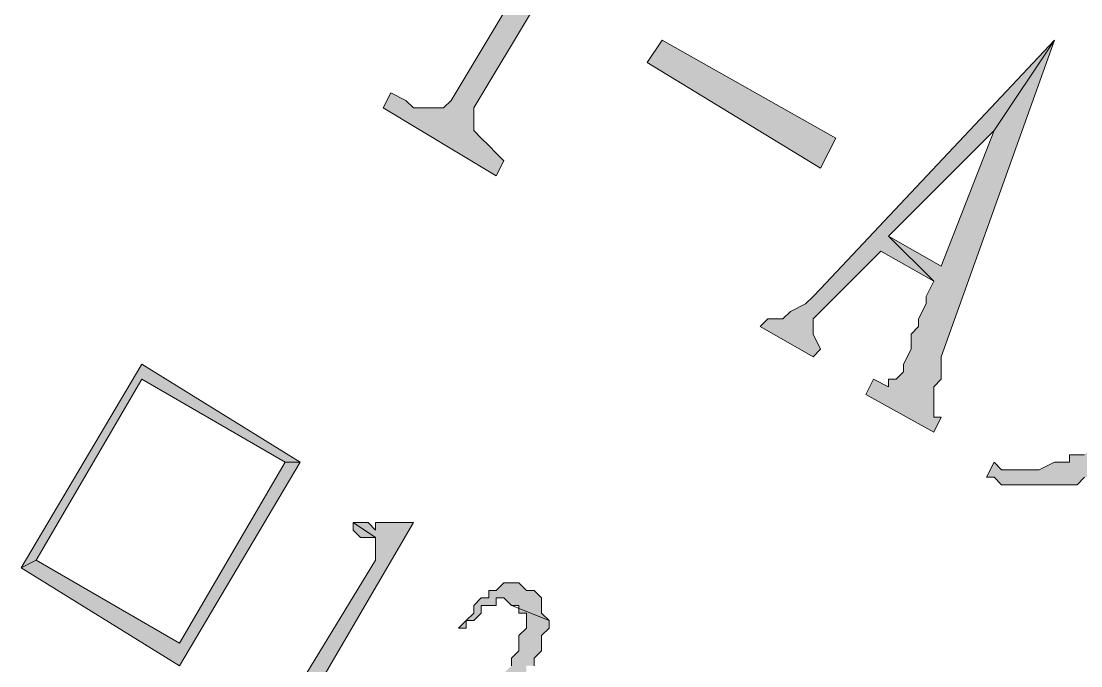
# Model space of a CAD drawing. Header units: millimetres. Extents: x 6 to 291, y 4 to 206.
# Drawn here: x 187.45 to 193.4, y 95.76 to 99.38 of the extents above; entities that cross this region are included whole.
import ezdxf

# ---------------------------------------------------------------- set-up
doc = ezdxf.new("R2010")
doc.units = ezdxf.units.MM
doc.layers.add('C00-00-00', color=7, linetype='Continuous')

msp = doc.modelspace()

# ---------------------------------------------------------------- hatches: boundary and pattern name
at = {"layer": 'C00-00-00'}
h = msp.add_hatch(color=256, dxfattribs=at)
h.dxf.hatch_style = 2
h.paths.add_polyline_path([(191.007996, 100.584001), (190.965662, 100.541668), (190.838662, 100.541668), (190.796329, 100.541668), (190.457662, 100.541668), (190.626996, 100.414668), (190.669329, 100.372334), (190.669329, 100.330001), (190.626996, 100.245334), (190.626996, 100.203001), (189.864996, 98.933001), (189.822662, 98.890668), (189.780329, 98.890668), (189.695662, 98.890668), (189.653329, 98.890668), (189.610996, 98.933001), (189.526329, 98.975334), (189.483996, 98.890668), (190.118996, 98.509668), (190.161329, 98.594334), (190.118996, 98.636668), (190.076662, 98.679001), (190.034329, 98.721334), (189.991996, 98.763668), (189.991996, 98.806001), (189.991996, 98.890668)])
h = msp.add_hatch(color=256, dxfattribs=at)
h.dxf.hatch_style = 2
h.paths.add_polyline_path([(191.050338, 99.27167), (192.024003, 98.721332), (191.939334, 98.552003), (190.965669, 99.144667)])
h = msp.add_hatch(color=256, dxfattribs=at)
h.dxf.hatch_style = 2
h.paths.add_polyline_path([(193.251673, 99.27167), (191.93934, 97.87467), (191.897006, 97.832336), (191.854673, 97.790003), (191.770006, 97.74767), (191.727673, 97.705336), (191.643006, 97.705336), (191.600673, 97.663003), (191.897006, 97.49367), (191.93934, 97.536003), (191.897006, 97.62067), (191.897006, 97.705336), (191.93934, 97.74767), (192.278006, 98.086336), (192.57434, 97.917003), (192.32034, 98.171003), (192.913006, 98.76367)])
h = msp.add_hatch(color=256, dxfattribs=at)
h.dxf.hatch_style = 2
h.paths.add_polyline_path([(193.251673, 99.27167), (192.913006, 98.76367), (192.616673, 98.00167), (192.32034, 98.171003), (192.57434, 97.917003), (192.532006, 97.832336), (192.532006, 97.790003), (192.489673, 97.705336), (192.489673, 97.663003), (192.44734, 97.62067), (192.44734, 97.536003), (192.405006, 97.451336), (192.405006, 97.409003), (192.362673, 97.36667), (192.32034, 97.36667), (192.32034, 97.324336), (192.235673, 97.36667), (192.19334, 97.282003), (192.57434, 97.070336), (192.616673, 97.155003), (192.57434, 97.155003), (192.57434, 97.23967), (192.57434, 97.324336), (192.616673, 97.36667), (192.616673, 97.49367)])
h = msp.add_hatch(color=256, dxfattribs=at)
h.dxf.hatch_style = 2
h.paths.add_polyline_path([(194.394659, 98.594337), (194.352326, 98.594337), (194.309992, 98.63667), (194.182992, 98.63667), (194.140659, 98.594337), (194.267659, 98.50967), (194.309992, 98.467337), (194.352326, 98.425004), (194.394659, 98.38267), (194.394659, 98.213337), (194.352326, 98.171004), (194.352326, 98.086337), (194.309992, 98.044004), (194.309992, 97.959337), (194.267659, 97.917004), (194.225326, 97.87467), (194.225326, 97.790004), (194.182992, 97.790004), (194.140659, 97.705337), (194.098326, 97.663004), (194.098326, 97.578337), (194.055992, 97.578337), (194.013659, 97.536004), (193.971326, 97.49367), (193.928992, 97.49367), (193.844326, 97.49367), (193.928992, 97.409004), (193.928992, 97.36667), (193.886659, 97.324337), (193.844326, 97.282004), (193.759659, 97.23967), (193.717326, 97.155004), (193.674992, 97.11267), (193.632659, 97.070337), (193.547992, 97.028004), (193.505659, 97.028004), (193.463326, 96.98567), (193.420992, 96.943337), (193.336326, 96.943337), (193.336326, 96.901004), (193.293992, 96.901004), (193.251659, 96.901004), (193.166992, 96.85867), (192.955326, 96.85867), (192.912992, 96.901004), (192.870659, 96.816337), (192.912992, 96.816337), (192.955326, 96.774004), (193.039992, 96.774004), (193.336326, 96.774004), (193.378659, 96.774004), (193.420992, 96.816337), (193.463326, 96.816337), (193.547992, 96.85867), (193.590326, 96.85867), (193.632659, 96.901004), (193.674992, 96.943337), (193.759659, 96.98567), (193.801992, 97.028004), (193.844326, 97.070337), (193.886659, 97.11267), (193.928992, 97.155004), (193.971326, 97.197337), (194.055992, 97.23967), (194.098326, 97.282004), (194.140659, 97.324337), (194.140659, 97.409004), (194.182992, 97.451337), (194.225326, 97.49367), (194.267659, 97.536004), (194.309992, 97.62067), (194.352326, 97.705337), (194.394659, 97.74767), (194.436992, 97.832337), (194.436992, 97.87467), (194.479326, 97.959337), (194.479326, 98.00167), (194.521659, 98.086337), (194.521659, 98.12867), (194.521659, 98.171004), (194.521659, 98.38267), (194.521659, 98.467337), (194.479326, 98.50967), (194.436992, 98.552004)])
h = msp.add_hatch(color=256, dxfattribs=at)
h.dxf.hatch_style = 2
h.paths.add_polyline_path([(189.01834, 96.901005), (188.12934, 97.451339), (187.452006, 96.308339), (187.536673, 96.350672), (188.12934, 97.366672), (188.933673, 96.901005)])
h = msp.add_hatch(color=256, dxfattribs=at)
h.dxf.hatch_style = 2
h.paths.add_polyline_path([(189.01834, 96.901005), (188.933673, 96.901005), (188.341006, 95.885005), (187.536673, 96.350672), (187.452006, 96.308339), (188.341006, 95.758005)])
h = msp.add_hatch(color=256, dxfattribs=at)
h.dxf.hatch_style = 2
h.paths.add_polyline_path([(189.65333, 96.562339), (189.610997, 96.562339), (189.441663, 96.562339), (189.441663, 96.520006), (189.39933, 96.562339), (189.314663, 96.562339), (189.441663, 96.477672), (189.441663, 96.435339), (189.441663, 96.393006), (189.441663, 96.350672), (188.975997, 95.588672), (188.933663, 95.546339), (188.89133, 95.546339), (188.848997, 95.546339), (188.806663, 95.588672), (188.76433, 95.588672), (188.76433, 95.546339), (189.14533, 95.334672), (189.14533, 95.377006), (189.102997, 95.377006), (189.102997, 95.419339), (189.060663, 95.419339), (189.060663, 95.461672), (189.060663, 95.546339)])
h = msp.add_hatch(color=256, dxfattribs=at)
h.dxf.hatch_style = 2
h.paths.add_polyline_path([(189.314672, 96.562339), (189.314672, 96.520006), (189.357005, 96.477672), (189.399339, 96.477672), (189.441672, 96.477672)])
h = msp.add_hatch(color=256, dxfattribs=at)
h.dxf.hatch_style = 2
h.paths.add_polyline_path([(190.330663, 96.181338), (190.288329, 96.181338), (190.245996, 96.223672), (190.161329, 96.223672), (190.118996, 96.181338), (190.076663, 96.181338), (190.076663, 96.139005), (190.034329, 96.139005), (189.991996, 96.096672), (189.991996, 96.054338), (189.949663, 96.012005), (189.907329, 95.969672), (189.949663, 95.969672), (189.949663, 96.012005), (189.991996, 96.012005), (190.034329, 96.054338), (190.034329, 96.096672), (190.076663, 96.096672), (190.118996, 96.096672), (190.118996, 96.139005), (190.161329, 96.139005), (190.203663, 96.096672), (190.415329, 96.012005), (190.372996, 96.054338), (190.372996, 96.096672), (190.372996, 96.139005)])
h = msp.add_hatch(color=256, dxfattribs=at)
h.dxf.hatch_style = 2
h.paths.add_polyline_path([(190.415331, 96.012001), (190.203665, 96.096668), (190.245998, 96.096668), (190.245998, 96.054334), (190.288331, 96.054334), (190.288331, 95.969668), (190.245998, 95.927334), (190.245998, 95.885001), (190.245998, 95.842668), (190.203665, 95.800334), (190.203665, 95.758001), (190.161331, 95.715668), (190.161331, 95.673334), (190.118998, 95.673334), (190.076665, 95.631001), (190.076665, 95.588668), (190.034331, 95.588668), (189.991998, 95.546334), (189.949665, 95.546334), (189.949665, 95.504001), (189.907331, 95.504001), (189.864998, 95.461668), (189.822665, 95.461668), (189.780331, 95.419334), (189.737998, 95.377001), (189.695665, 95.377001), (189.653331, 95.334668), (189.610998, 95.292334), (189.568665, 95.292334), (189.526331, 95.250001), (189.483998, 95.250001), (189.568665, 95.207668), (189.610998, 95.207668), (189.653331, 95.250001), (189.695665, 95.250001), (189.695665, 95.292334), (189.737998, 95.292334), (189.780331, 95.334668), (189.822665, 95.334668), (189.864998, 95.334668), (189.864998, 95.377001), (189.907331, 95.377001), (189.949665, 95.419334), (189.991998, 95.419334), (189.991998, 95.461668), (190.034331, 95.461668), (190.076665, 95.504001), (190.118998, 95.504001), (190.118998, 95.546334), (190.161331, 95.588668), (190.203665, 95.588668), (190.203665, 95.631001), (190.245998, 95.673334), (190.288331, 95.673334), (190.288331, 95.715668), (190.288331, 95.758001), (190.330665, 95.758001), (190.330665, 95.800334), (190.372998, 95.842668), (190.372998, 95.885001), (190.372998, 95.927334), (190.415331, 95.969668)])

# ---------------------------------------------------------------- linework, layer by layer
at = {"layer": 'C00-00-00', "lineweight": 13}
for points in [[(190.626996, 100.203001), (189.864996, 98.933001), (189.822662, 98.890668), (189.780329, 98.890668), (189.695662, 98.890668), (189.653329, 98.890668), (189.610996, 98.933001), (189.526329, 98.975334), (189.483996, 98.890668), (190.118996, 98.509668), (190.161329, 98.594334), (190.118996, 98.636668), (190.076662, 98.679001), (190.034329, 98.721334), (189.991996, 98.763668), (189.991996, 98.806001), (189.991996, 98.890668), (191.007996, 100.584001)], [(193.420992, 96.943337), (193.336326, 96.943337), (193.336326, 96.901004), (193.293992, 96.901004), (193.251659, 96.901004), (193.166992, 96.85867), (192.955326, 96.85867), (192.912992, 96.901004), (192.870659, 96.816337), (192.912992, 96.816337), (192.955326, 96.774004), (193.039992, 96.774004), (193.336326, 96.774004), (193.378659, 96.774004), (193.420992, 96.816337)], [(190.330665, 95.758001), (190.330665, 95.800334), (190.372998, 95.842668), (190.372998, 95.885001), (190.372998, 95.927334), (190.415331, 95.969668), (190.415331, 96.012001), (190.203665, 96.096668), (190.245998, 96.096668), (190.245998, 96.054334), (190.288331, 96.054334), (190.288331, 95.969668), (190.245998, 95.927334), (190.245998, 95.885001), (190.245998, 95.842668), (190.203665, 95.800334), (190.203665, 95.758001)]]:
    msp.add_lwpolyline(points, dxfattribs=at)
for points in [[(191.050338, 99.27167), (192.024003, 98.721332), (191.939334, 98.552003), (190.965669, 99.144667)], [(193.251673, 99.27167), (191.93934, 97.87467), (191.897006, 97.832336), (191.854673, 97.790003), (191.770006, 97.74767), (191.727673, 97.705336), (191.643006, 97.705336), (191.600673, 97.663003), (191.897006, 97.49367), (191.93934, 97.536003), (191.897006, 97.62067), (191.897006, 97.705336), (191.93934, 97.74767), (192.278006, 98.086336), (192.57434, 97.917003), (192.32034, 98.171003), (192.913006, 98.76367)], [(193.251673, 99.27167), (192.913006, 98.76367), (192.616673, 98.00167), (192.32034, 98.171003), (192.57434, 97.917003), (192.532006, 97.832336), (192.532006, 97.790003), (192.489673, 97.705336), (192.489673, 97.663003), (192.44734, 97.62067), (192.44734, 97.536003), (192.405006, 97.451336), (192.405006, 97.409003), (192.362673, 97.36667), (192.32034, 97.36667), (192.32034, 97.324336), (192.235673, 97.36667), (192.19334, 97.282003), (192.57434, 97.070336), (192.616673, 97.155003), (192.57434, 97.155003), (192.57434, 97.23967), (192.57434, 97.324336), (192.616673, 97.36667), (192.616673, 97.49367)], [(189.01834, 96.901005), (188.12934, 97.451339), (187.452006, 96.308339), (187.536673, 96.350672), (188.12934, 97.366672), (188.933673, 96.901005)], [(189.01834, 96.901005), (188.933673, 96.901005), (188.341006, 95.885005), (187.536673, 96.350672), (187.452006, 96.308339), (188.341006, 95.758005)], [(189.65333, 96.562339), (189.610997, 96.562339), (189.441663, 96.562339), (189.441663, 96.520006), (189.39933, 96.562339), (189.314663, 96.562339), (189.441663, 96.477672), (189.441663, 96.435339), (189.441663, 96.393006), (189.441663, 96.350672), (188.975997, 95.588672), (188.933663, 95.546339), (188.89133, 95.546339), (188.848997, 95.546339), (188.806663, 95.588672), (188.76433, 95.588672), (188.76433, 95.546339), (189.14533, 95.334672), (189.14533, 95.377006), (189.102997, 95.377006), (189.102997, 95.419339), (189.060663, 95.419339), (189.060663, 95.461672), (189.060663, 95.546339)], [(189.314672, 96.562339), (189.314672, 96.520006), (189.357005, 96.477672), (189.399339, 96.477672), (189.441672, 96.477672)], [(190.330663, 96.181338), (190.288329, 96.181338), (190.245996, 96.223672), (190.161329, 96.223672), (190.118996, 96.181338), (190.076663, 96.181338), (190.076663, 96.139005), (190.034329, 96.139005), (189.991996, 96.096672), (189.991996, 96.054338), (189.949663, 96.012005), (189.907329, 95.969672), (189.949663, 95.969672), (189.949663, 96.012005), (189.991996, 96.012005), (190.034329, 96.054338), (190.034329, 96.096672), (190.076663, 96.096672), (190.118996, 96.096672), (190.118996, 96.139005), (190.161329, 96.139005), (190.203663, 96.096672), (190.415329, 96.012005), (190.372996, 96.054338), (190.372996, 96.096672), (190.372996, 96.139005)]]:
    msp.add_lwpolyline(points, close=True, dxfattribs=at)

doc.saveas('drawing.dxf')
